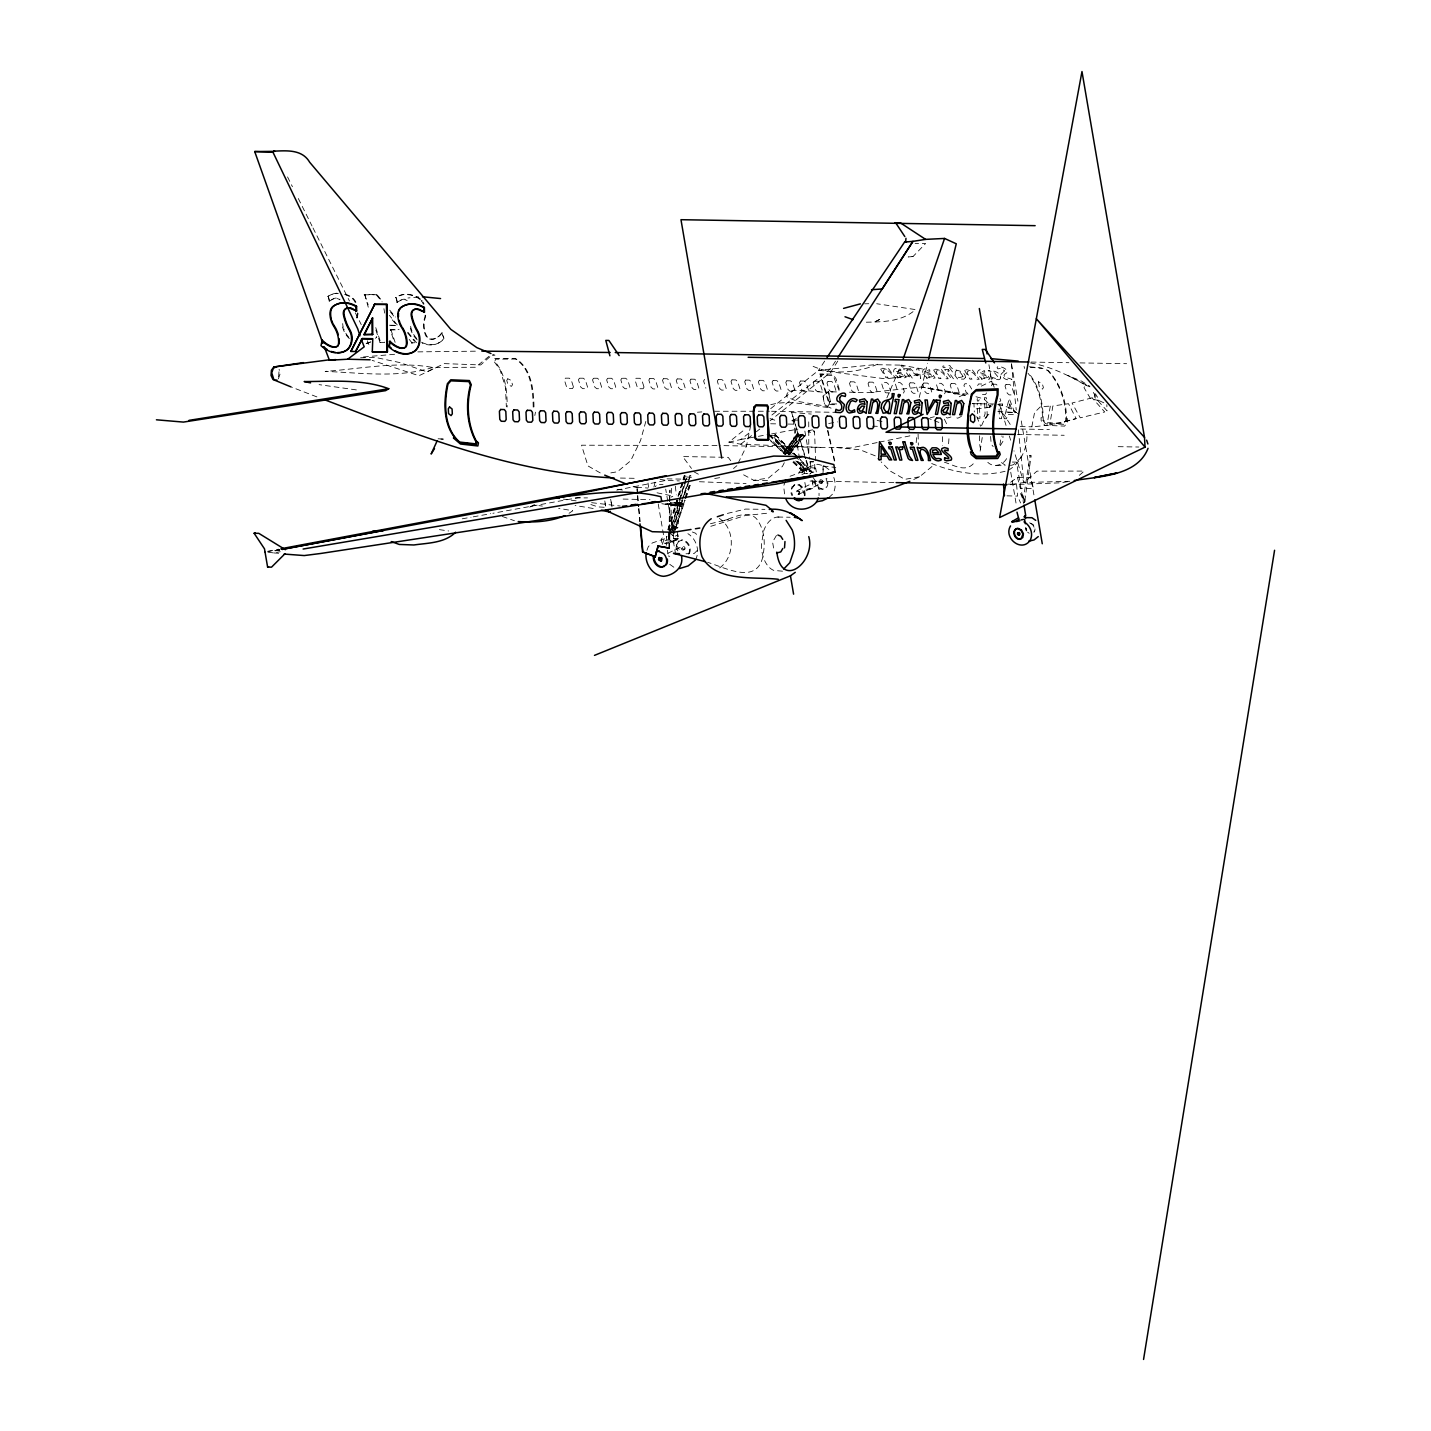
<?xml version="1.0" encoding="UTF-8"?>
<svg xmlns="http://www.w3.org/2000/svg" width="1431" height="1431" viewBox="0 0 1431 1431"><rect width="100%" height="100%" fill="white"/><g stroke="black" fill="none" stroke-linecap="round" stroke-linejoin="round"><path stroke-width="0.75" stroke-dasharray="5 3.75" d="M804.329 495.824C805.009 490.779 801.557 485.073 796.244 484.572L791.915 486.88L790.932 492.532A8.443 6.386 64.2 0 0 791.969 495.609M805.063 495.466C805.742 490.422 802.29 484.715 796.978 484.215L793.811 485.127M1023.093 500.6L1030.123 455.255L1031.125 455.881L1024.775 501.226L1023.058 500.778M668.957 548.288L669.064 539.362M669.153 530.454L669.458 503.676M669.475 501.44L669.941 490.118L669.815 501.261M669.297 548.109L669.404 539.183M669.493 530.257L669.797 503.497M671.461 488.329L671.175 497.094L672.803 496.307M808.748 421.859L808.801 454.056M948.592 443.753L949.057 437.099M982.238 437.528L979.895 452.59M990.574 436.455L991.164 443.36M979.645 435.811L979.376 439.335A26.724 16.313 -89 0 0 981.666 452.733M918.094 434.076L918.326 445.113M822.843 469.994L823.165 466.059L827.78 466.363M822.932 473.75L823.576 465.88M674.573 502.531L678.616 503.157L678.044 506.234L665.487 504.338M667.347 503.837L682.032 506.306L682.605 503.229L678.205 505.411L668.062 503.837M674.538 502.692L678.616 503.157L678.205 505.411L681.782 506.288L667.508 503.014M677.757 506.234L678.616 503.157M278.616 376.764L278.991 371.595M534.818 415.527L535.48 412.164M795.797 428.459L791.951 447.599L788.141 455.147M750.685 425.544L746.356 446.472L737.824 463.769M1095.037 393.597L1094.375 396.763L1107.057 410.84L1106.825 404.669M1031.125 455.881L1029.408 455.595M653.931 487.023L655.47 480.637M919.239 397.442L927.592 363.259M916.198 442.626L916.824 434.291M1024.542 368.447L1024.095 366.461M645.828 421.412L640.551 440.462L630.695 460.746L617.423 471.729L608.998 473.214M799.017 494.017C799.911 487.506 792.47 493.784 798.552 494.428L822.074 483.034C825.258 479.671 817.316 477.865 819.051 482.301C821.233 486.003 823.701 480.011 820.07 479.725M667.883 529.685L682.354 481.746M682.981 479.671L684.233 475.503L686.969 477.435L684.501 483.213M669.601 533.691L684.036 485.753M684.662 483.678L686.54 477.417M668.188 529.703L682.766 481.764M683.392 479.671L684.662 475.503M668.796 530.203L678.938 496.861M679.582 494.768L683.374 482.265M684.018 480.172L685.27 476.004L690.153 475.593L688.061 481.853M669.279 533.244L683.857 485.306M671.121 529.542L685.699 481.603M1024.972 501.083L1024.024 502.8M670.656 533.924L687.381 483.928M672.677 530.275L683.821 496.933M684.519 494.858L689.384 480.261M673.089 533.298L684.233 499.974M684.93 497.881L689.116 485.395M675.056 529.595L684.805 500.439M685.503 498.346L690.386 483.767M687.685 483.928L670.889 533.924L673.25 535.838L672.391 535.391M688.383 481.853L690.153 475.593M673.947 533.763L685.127 500.439M685.825 498.346L690.708 483.767M800.251 459.673L808.05 467.526L806.673 471.246L806.798 470.316L803.059 470.244L804.061 467.454L797.783 461.462M792.935 462.159L802.397 471.175L803.703 468.438L808.05 467.526M769.037 434.434L789.572 453.949L773.956 438.244L775.298 434.541L774.6 435.525L793.364 454.36M795.833 460.943L803.703 468.438L807.442 468.509L807.817 467.526L800.001 459.673M688.472 554.083C691.477 548.663 687.613 540.793 681.371 540.185M689.205 553.725C692.21 548.306 688.347 540.435 682.104 539.827L677.024 542.492L676.058 548.145A8.443 6.386 64.2 0 0 677.096 551.239M695.43 560.004C700.314 551.042 696.414 538.915 687.9 533.656M789.25 453.931L773.956 437.314L791.164 454.593M802.397 471.175L803.775 467.454L797.461 461.444M646.937 550.309L648.35 546.57L652.375 542.921L664.592 538.789M662.213 544.424L664.342 538.825L667.025 536.392M785.726 480.566L783.633 485.95L784.76 495.627M831.089 408.193L827.172 406.404L830.284 401.217L828.621 391.754C824.381 394.509 781.988 383.902 787.247 397.228L797.264 401.324L827.261 406.404L824.363 404.097L823.004 395.904L828.621 391.754M1024.936 501.369L1024.596 502.263L1024.9 499.598L1022.557 497.129L1023.451 498.721L1020.822 491.459M828.37 405.832L830.213 401.199L828.531 391.754L836.902 391.933M886.88 397.872L901.065 365.12L924.158 369.27L924.963 373.956L885.682 378.857L818.657 370.253L770.325 408.962M981.541 425.723L984.099 419.981A27.1 16.546 -89 0 1 991.504 412.611M999.911 444.862L1001.324 436.008M1030.463 362.937C1049.925 366.354 1068.277 375.011 1085.217 385.011L1084.018 387.658L1090.458 398.534L1098.293 400.519L1091.96 390.252M801.736 472.82L808.998 466.9L817.62 464.252L823.845 465.826L828.96 469.583M1008.444 470.262C1021.752 462.356 1028.317 446.15 1026.743 431.089M784.313 462.696L782.417 466.452L768.519 478.008L753.779 480.315L741.294 473.572M278.383 378.839L279.975 374.296L279.117 369.252M704.553 379.376L703.623 380.986L705.877 388.177M903.408 393.096L904.338 391.486L902.085 384.295L900.135 382.632L896.378 382.578L895.466 384.188L897.702 391.379M944.496 393.793L945.426 392.183L943.172 384.993L941.222 383.329L937.466 383.275L936.554 384.885L938.79 392.076M977.641 385.583L978.554 383.955L982.31 384.027L984.26 385.69M986.514 392.881L985.583 394.491L981.827 394.419M991.325 385.798L992.255 384.188L988.928 364.726M837.797 361.077L830.57 372.364L770.146 420.714M835.507 361.184L830.713 368.59L770.2 416.349M824.667 361.095L818.657 370.253L874.752 364.672L901.065 365.12M783.884 452.035L797.031 433.933L804.741 436.133L803.274 434.04L787.926 452.107L785.243 453.591L783.884 452.035L785.351 454.128L798.909 436.026L804.007 435.579L788.982 453.645L785.243 453.591L798.516 435.489L804.007 435.579L797.443 433.951L784.17 452.053L785.637 454.128M785.351 454.128L798.516 435.489M804.741 436.133L789.626 454.199L785.243 453.591L788.284 452.679L803.31 434.559L797.8 434.452L784.546 452.625L788.284 452.679L802.952 434.04M1000.305 445.596L1002.988 441.249L1002.952 436.008M784.17 452.053L797.8 434.452M1006.601 458.635C1002.97 465.218 993.49 468.026 987.801 462.338M697.183 550.524L694.214 553.439L686.004 553.779M1021.162 457.401L1013.542 464.681L1009.284 465.808M804.419 436.133L788.982 453.645M787.926 452.107L803.274 434.04M655.291 486.719L656.149 485.699M670.191 542.564L673.303 541.061L666.023 542.492L667.025 548.27M813.309 461.963L810.179 461.337L810.268 468.742L803.328 470.101M672.552 535.409L673.446 534.389L665.701 489.116M798.945 472.498L802.344 468.599L801.449 469.636L792.971 420.052L793.865 419.015M812.021 480.154L813.363 487.864L810.232 489.384L806.011 489.313L804.723 481.603M806.011 489.313L813.363 487.864M961.382 416.403L957.733 418.228L953.422 416.528M912.996 256.56L908.148 256.954L912.996 256.56L925.642 243.485L915.142 243.359M816.314 471.926L815.652 468.152L810.626 470.584M828.782 497.648L832.788 493.91C836.312 488.114 835.561 481.013 832.86 475.056M672.642 541.83L678.634 538.593L677.972 534.818L672.946 537.251M683.678 550.041C688.061 548.288 681.21 543.386 681.174 548.252C682.48 552.974 686.701 547.161 682.408 546.374M794.545 484.787L791.647 489.062L791.683 492.175A8.443 6.386 64.2 0 0 792.702 495.251M798.552 494.428C803.399 488.758 792.13 491.638 799.303 494.071M1079.314 475.325L1084.233 471.085L1036.956 471.139L1023.863 482.533L1009.034 484.751L1059.977 482.837L1070.638 481.263L1023.863 482.533L1013.971 450.801M733.495 468.545L736.876 465.683M913.747 479.492L919.561 476.773L932.851 465.79M820.786 447.402L740.811 444.2L728.898 442.143L744.424 429.711M740.811 444.2L754.62 433.146M756.337 431.768L759.789 429.014M728.898 442.143L740.793 439.532L751.168 431.357M824.578 394.813L823.075 395.922L824.471 404.097M1010.644 482.265L1017.405 477.328L1030.481 477.543L1033.504 488.454L1020.303 488.293L1017.405 477.328M719.632 567.892C734.979 557.214 735.498 528.54 719.328 518.433M973.259 463.805C965.084 472.57 953.457 464.95 944.442 462.213M776.461 535.409L772.579 542.009L774.064 550.756M569.037 513.318L572.74 510.742L558.645 508.309M337.036 293.158A30.731 23.254 64.2 0 0 328.218 296.306L329.148 301.279L333.477 298.775A9.391 7.119 64.2 0 1 339.451 298.864A6.618 5.008 64.2 0 1 339.97 299.151M329.148 301.279L332.851 299.133A9.391 7.119 64.2 0 1 338.861 299.168A6.618 5.008 64.2 0 1 339.863 299.795M420.338 298.972A10.965 8.3 64.2 0 0 418.746 297.827A30.731 23.254 64.2 0 0 396.029 297.451L396.977 302.424L401.288 299.92A9.391 7.119 64.2 0 1 407.263 300.009A6.618 5.008 64.2 0 1 408.282 300.653M396.977 302.424L400.662 300.277A9.391 7.119 64.2 0 1 406.672 300.313A6.618 5.008 64.2 0 1 407.173 300.599M790.073 476.255L801.61 471.997L807.835 473.572M637.224 493.677L636.974 487.041L637.564 493.498M676.183 502.174L682.372 503.211L678.205 505.411L681.943 505.465M950.953 416.958L947.537 418.049L944.442 416.886M658.242 503.962L663.769 536.285L661.265 539.165L661.82 542.438L666.864 540.006L673.303 540.274L678.634 538.593M368.268 307.218L364.726 294.518L377.051 294.732L382.685 301.583M364.118 294.804L377.051 294.732M383.919 308.685L384.689 313.103M393.31 338.986L390.252 329.774L399.106 329.631M376.21 337.072L376.8 336.786A28.03 21.197 64.2 0 1 375.512 338.324M375.852 329.989L379.984 342.42L384.742 342.188M414.99 342.707L411.269 342.939L414.382 342.993M425.186 315.142A18.192 13.773 64.2 0 1 424.506 318.451A22.753 17.208 64.2 0 0 424.864 333.423A11.573 8.747 64.2 0 0 426.223 336.464A4.722 3.56 64.2 0 0 428.853 338.789A11.967 9.069 64.2 0 0 434.362 338.879A24.953 18.889 64.2 0 0 441.66 332.904L444.021 338.217A28.03 21.197 64.2 0 1 422.234 343.136M534.21 504.857L528.486 507.755L534.228 504.982L542.403 506.091M877.561 364.225C857.509 372.776 833.021 375.369 812.719 366.157M796.334 418.567L790.592 421.34L795.028 420.911M809.892 430.82L807.907 431.786L812.575 432.77L814.543 431.822L813.863 430.588M671.765 527.216L673.751 526.25L678.401 527.198L676.004 528.433L671.765 527.216L670.799 502.71M672.874 527.806L677.346 527.789L677.543 538.521L676.344 539.111L673.518 538.539L672.874 527.806L673.804 528.433M959.217 396.798L967.249 392.917M981.308 386.12L991.343 381.254M673.518 538.539L677.543 538.521M678.938 540.757L676.774 544.692L676.809 547.787A8.443 6.386 64.2 0 0 677.829 550.881M667.83 553.296L682.587 546.141L682.14 548.592L684.412 549.683M796.727 490.869L820.249 479.492L819.784 481.943L822.074 483.034M990.538 405.188L989.268 406.261L989.948 407.334L990.538 405.188L983.812 398.855L975.334 396.566M801.95 474.537L804.544 473.339L810.983 473.607L809.57 474.037M805.349 458.582L791.558 412.2L805.76 458.403M805.993 460.675L809.231 471.175L813.38 472.337M677.274 539.845L666.148 543.726L661.82 542.438M710.813 526.304L745.032 515.607L770.146 512.888M1005.099 471.282C981.022 477.256 954.405 472.677 931.563 463.483M673.59 541.043L666.023 542.492M1064.986 421.555L1076.148 418.585L1068.51 403.703L1052.84 405.975L1049.764 425.061L1076.148 418.639M770.754 404.705C790.628 399.285 811.216 406.118 831.196 407.799M727.359 513.425L745.551 509.078L764.923 509.347M930.365 417.727L934.3 416.761M710.438 523.746L728.146 519.381L724.336 520.383C735.212 516.913 751.4 508.22 758.824 522.154C763.904 530.74 765.048 541.061 763.725 550.828C760.451 586.281 728.844 569.162 707.612 562.276M999.679 401.664L1000.806 400.68L1000.019 398.569M877.149 442.573L850.962 447.921L719.203 445.56M879.332 442.125L909.866 435.883L908.9 430.248M580.217 497.273L492.908 513.282M616.707 490.1L666.077 480.387L679.403 480.923M267.883 551.239L278.777 549.164M279.921 549.808L267.83 551.543M279.814 549.844L273.339 551.042L279.367 550.38M740.793 439.532L756.176 436.723M758.376 436.33L769.377 434.326M771.577 433.933L797.943 429.121M828.71 423.504L837.511 421.895M267.937 552.187L273.661 552.921L280.243 551.722M462.249 518.809L471.014 517.235M473.196 516.841L490.708 513.675M919.561 476.773L904.839 479.349L890.082 470.96L881.156 461.891M714.713 478.491L721.152 477.435M1012.325 462.052L1016.493 462.124L1023.541 503.39M418.711 296.95L407.96 298.006M989.948 407.334L974.064 409.105M394.616 354.28L362.15 357.07M798.534 420.142L792.971 420.052M659.423 484.715L663.054 484.34M697.434 412.235L701.834 411.913M714.534 411.269L769.359 411.234M417.852 351.883L477.417 351.15M360.612 357.732L375.101 357.374L399.947 362.598L426.867 371.81L444.415 363.617L480.691 364.941L492.747 354.298L494.983 355.174L489.652 355.8L475.45 367.248L436.491 367.445L418.925 375.727L372.167 360.362M575.244 497.988L587.497 497.881M864.592 303.801L868.778 303.73M813.72 461.676L811.109 461.963M673.125 528.164L678.401 527.198L677.257 498.292M812.719 429.837L808.479 430.624L812.236 431.375M753.779 480.315L768.894 480.494M972.132 403.667L993.669 403.971M389.429 325.213L397.621 325.356L389.411 315.357M390.878 325.535L397.031 325.642L390.18 317.306M390.252 329.774L398.516 329.917M379.984 342.42L384.152 342.492M1031.143 362.061L1068.885 362.705M1079.994 362.902L1126.626 363.689M992.255 384.188L996.012 384.259L997.962 385.923M889.706 392.863L885.95 392.81L884 391.146L881.764 383.955L882.694 382.345L886.451 382.399L888.401 384.063L890.637 391.253M972.508 403.524L973.939 403.56L974.314 411.949M836.688 403.936L830.391 403.846L829.265 402.451L820.571 374.475L833.253 375.709L839.067 390.484M834.541 404.705L830.177 404.633L828.656 402.755L819.891 373.885L831.25 374.063L833.701 375.477L835.972 378.625L839.675 390.484M997.836 411.538L1016.368 412.522L1013.631 410.822L1017.781 413.559M1013.363 414.65L1007.424 414.561L1006.512 418.764L1004.097 418.728L1009.177 398.48L1015.688 414.865M771.577 411.269L836.223 412.325M770.647 423.773L777.14 423.88M787.98 424.059L796.656 424.202M1020.679 429.032L1049.388 429.515M1017.405 434.487L1064.181 435.274M770.933 435.453L774.6 435.525M1118.201 446.669L1138.843 447.027M438.101 438.78L445.077 439.174L440.927 439.102M716.985 445.524L581.541 445.202L587.944 465.916L602.701 474.305M996.065 465.576L1004.884 465.737M686.397 476.952L692.801 477.525L690.493 475.593M1007.835 484.143L1016.547 484.286L1017.602 496.092L1004.455 495.788M620.428 478.061L636.956 478.348M667.043 478.866L687.488 479.206M777.82 517.038L790.198 517.253M782.524 571.184L773.831 570.432A27.404 16.743 -89 0 1 763.671 558.269A26.724 16.313 -89 0 1 761.381 544.889L763.546 531.259A27.1 16.546 -89 0 1 782.113 517.772M810.107 481.049L894.071 482.587M849.442 392.201L867.884 392.666L921.582 386.978L965.335 395.332L922.619 387.229L966.855 394.276M1020.16 426.563L1032.091 426.814M623.129 499.061L649.978 499.705M1042.394 417.763L1041.035 417.727L1041.178 420.678L1044.88 425.311L1064.61 426.116L1067.759 421.716L1067.615 418.764L1066.31 418.693M872.373 426.188L878.759 426.349M866.31 322.19C883.034 321.939 902.442 321.564 915.5 309.597L876.702 303.73M699.401 481.728L746.052 483.589M604.186 507.272L597.997 506.914L589.822 504.177M273.661 552.921L279.313 553.332M811.127 467.722L815.652 468.152M791.146 412.378L811.341 414.06M636.634 487.22L647.957 488.06M1029.408 366.783L1041.249 367.928L1048.315 370.575C1060.836 384.098 1067.061 402.576 1066.417 420.929L1064.002 424.309L1045.363 423.54L1042.501 419.981C1042.501 403.524 1038.799 386.137 1028.048 373.312M1030.356 367.266L1041.929 368.393M836.527 447.509L860.138 449.799L875.217 455.845L879.671 460.371M823.165 466.059L835.793 467.49M576.156 500.85L563.367 499.115M591.593 502.675L620.249 506.055M676.13 502.442L682.372 503.211M593.185 508.488L575.101 505.483M617.566 489.348L623.916 490.189M439.406 529.631L448.636 530.973M356.373 389.912L319.077 384.635M674.251 502.514L678.33 503.157M661.82 503.712L678.044 506.234M670.37 502.675L682.247 504.034L673.983 502.603M692.371 532.01L695.699 533.28L698.185 537.215M997.675 404.311L1008.05 407.191L1016.135 412.45M676.452 502.174L682.605 503.229M665.612 503.497L682.032 506.306M660.12 479.367L666.077 480.387M657.026 492.801L671.586 495.788M668.331 555.979L669.78 556.319M1029.587 522.816L1032.985 524.426A5.617 4.257 64.2 0 1 1034.273 531.974M822.503 489.277L817.459 486.862L814.525 481.156M877.131 420.374L885.521 422.503M633.092 486.612L638.959 488.293M770.057 418.585L776.192 420.642M502.299 516.466L514.445 520.741M809.231 471.175L812.969 472.516M316.895 396.906L290.708 386.781M1085.217 385.011L1089.903 386.835L1067.902 375.512L1081.693 381.183L1089.85 386.263M926.572 417.637L932.314 419.855M934.21 420.607L939.952 422.825M673.84 567.213L668.205 563.242M1103.82 402.809L1099.706 400.877L1095.591 394.08M991.701 406.082L989.322 406.315L988.338 403.775L992.738 405.062M1046.973 370.146L1047.617 370.468C1060.049 383.919 1066.256 402.29 1065.719 420.499L1063.68 423.361L1045.596 422.628L1043.199 419.623C1043.217 403.077 1039.282 385.69 1028.406 372.883M1020.589 502.961L1019.176 499.723M693.981 471.836L701.118 475.7M803.703 468.438L806.798 470.316L797.425 460.889M1001.45 462.571L1005.188 465.129M813.148 430.856L814.543 431.822L815.688 460.71M670.173 540.167L675.343 543.905L679.242 549.397M1030.875 523.478L1032.484 524.658A5.617 4.257 64.2 0 1 1033.79 532.225M1027.565 532.117L1029.175 533.298M968.125 394.187L966.175 392.523L963.939 385.35L964.87 383.723L968.626 383.794L971.685 389.053M769.467 434.434L789.912 453.949M769.109 435.418L789.554 454.933M773.169 441.732L785.762 453.734M793.615 461.247L803.059 470.244M768.125 438.136L785.422 454.647M793.275 462.159L802.719 471.157M770.844 441.142L785.047 454.647M774.976 434.523L798.426 458.099M794.938 455.934L807.442 468.509M797.085 461.802L806.458 471.21M775.298 434.541L798.695 458.099M797.317 461.802L806.673 471.246M992.059 445.22L993.203 446.597M389.733 310.151L395.385 317.02M408.085 332.439L416.546 342.724M376.442 295.019L382.095 301.869M390.556 312.155L394.777 317.306M407.477 332.725L414.525 341.311M409.194 339.397L411.86 342.653M730.74 460.728L728.236 457.348L682.694 456.578L691.477 468.438M804.812 495.269L799.679 484.662M812.951 477.328L816.851 482.802L818.997 489.241L819.051 495.645M797.031 433.933L798.48 436.026M788.159 452.124L789.626 454.199M1022.432 498.095L1019.641 491.352M287.542 176.925L292.425 186.728M298.31 198.515L305.161 212.253M306.145 214.203L312.012 225.991M313.013 227.958L349.45 300.975M355.353 312.817L361.256 324.64M1010.214 424.399L1004.097 414.793A27.1 16.546 -89 0 0 1000.072 412.253M976.783 416.618L980.646 426.259M944.388 419.211L946.893 424.417M441.66 332.904L444.021 338.217M367.391 340.793L368.858 344.495M1026.099 528.075L1026.796 530.114M1025.616 528.307L1026.295 530.346M813.792 481.514L816.725 487.22L819.14 488.991L824.238 489.062L826.796 487.023A8.425 6.368 64.2 0 0 826.707 478.294M390.842 329.488L395.135 342.367M364.726 294.518L368.178 304.857M375.763 327.627L380.592 342.116M396.029 297.451L397.568 302.138M328.218 296.306L329.756 300.993M990.216 374.636L994.169 387.336M999.446 404.257L1006.047 425.418M1009.356 435.99L1010.662 440.211M806.404 460.496L809.624 470.996M827.941 430.463L834.738 460.818M827.529 430.642L834.345 460.997M673.303 541.061L675.682 554.53M1011.538 363.921L1017.906 401.199M1021.269 420.947L1034.398 497.702M1010.751 472.23L1016.314 504.803M804.866 431.089L809.642 459.101M803.989 470.066L804.544 473.339M666.309 536.732L666.864 540.006M667.347 550.202L668.009 554.047M1025.687 527.431L1026.277 530.973M605.617 505.894L604.669 500.188L605.492 505.912M648.046 483.034L648.547 487.309M675.343 486.146L676.326 494.876M1011.377 363.921L1016.243 410.053M1018.317 429.819L1023.863 482.533M637.761 495.663L638.745 506.431M638.942 508.595L640.122 521.528M637.421 495.841L638.405 506.628M638.602 508.774L639.8 521.707M810.179 461.337L810.805 472.069L814.847 472.051L814.686 463.465M533.978 406.887C533.745 389.804 531.438 367.839 515.267 358.358L494.804 358.483L493.838 361.167L499.991 369.645L505.465 387.139L506.359 406.869M533.208 407.173C532.94 390.359 531.008 368.858 515.464 359.056L495.609 359.181L494.804 361.453C505.59 373.831 507.236 391.182 507.164 406.994M942.349 436.723L942.689 445.506M417.19 339.827A18.263 13.827 64.2 0 1 410.5 328.754A13.434 10.16 64.2 0 1 409.964 325.624M421.519 342.206A18.263 13.827 64.2 0 0 422.825 342.85A28.03 21.197 64.2 0 0 444.612 337.931M416.654 338.414A18.263 13.827 64.2 0 1 411.108 328.468A13.434 10.16 64.2 0 1 410.554 325.32M442.268 332.618A24.953 18.889 64.2 0 1 434.97 338.592A11.967 9.069 64.2 0 1 429.461 338.485A4.722 3.56 64.2 0 1 426.814 336.178A11.573 8.747 64.2 0 1 425.454 333.137A22.753 17.208 64.2 0 1 425.096 318.165A18.192 13.773 64.2 0 0 425.794 314.856M356.963 318.147A22.753 17.208 64.2 0 1 357.285 317.02A18.192 13.773 64.2 0 0 358.072 312.53M355.89 302.209A10.965 8.3 64.2 0 0 350.917 296.682A30.731 23.254 64.2 0 0 344.978 294.053M357.464 312.817A18.192 13.773 64.2 0 1 356.695 317.306A22.753 17.208 64.2 0 0 356.373 318.433M355.282 302.496A10.965 8.3 64.2 0 0 350.327 296.986A30.731 23.254 64.2 0 0 344.388 294.339M370.844 341.812A28.03 21.197 64.2 0 1 365.245 343.44M348.842 337.269A18.263 13.827 64.2 0 1 343.78 328.897M343.279 327.323A13.434 10.16 64.2 0 1 342.707 323.567M349.379 338.682A18.263 13.827 64.2 0 1 342.689 327.61A13.434 10.16 64.2 0 1 342.116 323.853M370.235 342.098A28.03 21.197 64.2 0 1 366.586 343.404M327.627 296.593A30.731 23.254 64.2 0 1 338.396 293.391M420.231 299.723A10.965 8.3 64.2 0 0 418.138 298.131A30.731 23.254 64.2 0 0 395.439 297.737M421.179 300.707A10.965 8.3 64.2 0 1 422.02 301.816M422.413 302.406A10.965 8.3 64.2 0 1 423.397 304.284M421.769 300.421A10.965 8.3 64.2 0 1 422.217 300.957M423.021 302.12A10.965 8.3 64.2 0 1 424.005 303.998M825.973 478.652A8.425 6.368 64.2 0 1 826.063 487.363M987.193 414.292L987.032 416.224A3.452 2.719 81.4 0 1 985.798 418.067L983.383 418.657L985.1 413.827L984.367 397.729L986.442 397.764L987.193 414.292M897.344 376.657L897.72 378.106L899.598 376.89L903.05 378.124L906.109 377.444L903.426 373.545L895.806 371.166L897.237 369.914L900.832 370.808L900.707 369.413C893.695 365.549 890.708 371.988 897.344 376.657M926.358 377.14L926.733 378.589L928.612 377.39L932.082 378.607L935.123 377.945L932.44 374.046L924.82 371.649L926.268 370.396L929.864 371.291L929.721 369.914C922.709 366.05 919.739 372.489 926.358 377.14M981.272 378.07L981.648 379.519L983.526 378.303L986.996 379.537L990.037 378.875L987.354 374.958L979.734 372.579L981.183 371.327L984.778 372.221L984.635 370.844C977.623 366.98 974.636 373.419 981.272 378.07M880.691 369.091L886.004 377.73L888.061 377.766C875.718 366.121 890.941 368.143 893.177 377.856L895.251 377.891L888.436 368.465L887.023 368.429L887.238 369.645L882.891 368.196L880.691 369.091M933.638 369.985L938.933 378.625L941.008 378.66C928.665 367.016 943.87 369.037 946.124 378.75L948.181 378.786L941.365 369.359L939.952 369.323L940.185 370.54L935.82 369.091L933.638 369.985M964.619 370.504L969.932 379.143L972.007 379.179C959.646 367.534 974.869 369.556 977.105 379.269L979.18 379.304L972.365 369.878L970.951 369.842L971.166 371.058L966.819 369.609L964.619 370.504M979.251 399.696C976.675 404.937 976.318 394.384 979.251 399.696M904.016 366.604C900.815 368.822 900.761 362.454 904.016 366.604M945.229 367.302C942.027 369.52 941.974 363.152 945.229 367.302M965.585 377.319L963.832 379.143L957.518 378.929L947.912 365.638L949.969 365.674C952.402 372.239 964.083 368.232 965.585 377.319M903.945 376.085L900.832 376.55L897.237 373.348L901.512 373.885L903.945 376.085M932.958 376.586L929.846 377.051L926.251 373.831L930.526 374.385L932.958 376.586M963.063 376.496C951.293 381.952 953.994 360.845 963.063 376.496M987.873 377.498L984.761 377.981L981.165 374.761L985.44 375.316L987.873 377.498M1050.318 406.118L1046.902 425.347L1031.787 426.939L1034.577 412.504L1040.516 406.654L1050.318 406.118M1009.821 403.757L1007.961 412.557L1012.701 412.629L1009.821 403.757M1004.455 370.933L1001.02 374.278L1004.168 378.428A6.046 3.023 27.4 0 0 1007.424 379.752C1021.859 379.662 996.119 378.142 1006.726 372.901L1007.048 372.132C1007.692 367.123 993.758 364.458 997.872 368.858L1001.414 368.322L1004.455 370.933M1000.519 377.873L1000.358 378.553A6.475 3.238 27.4 0 1 998.427 379.734L992.577 378.839L992.381 377.444L995.082 378.303A5.635 2.826 27.4 0 0 997.264 378.178A4.043 2.021 27.4 0 0 998.105 377.069L994.312 372.4A4.025 2.021 27.4 0 0 991.79 371.488C979.752 370.182 1001.503 368.733 1000.519 377.873M1038.369 381.773L1039.425 387.372L1042.519 389.107L1043.414 387.515L1042.215 383.669L1038.369 381.773M644.022 387.139L643.109 388.749L639.246 388.731L637.242 387.086L635.006 379.913L635.972 378.267L639.836 378.285L641.786 379.948L644.022 387.139M649.781 378.446L648.851 380.074L651.087 387.246L653.037 388.91L656.793 388.982L657.723 387.372L655.487 380.181L653.538 378.517L649.781 378.446M663.465 378.678L662.535 380.288L664.789 387.479L666.739 389.143L670.495 389.214L671.425 387.604L669.171 380.413L667.222 378.75L663.465 378.678M677.167 378.911L676.237 380.521L678.491 387.712L680.423 389.375L684.197 389.447L685.109 387.837L682.873 380.646L680.923 378.982L677.167 378.911M690.869 379.143L689.939 380.753L692.175 387.944L694.124 389.608L697.881 389.679L698.811 388.051L696.557 380.879L694.625 379.215L690.869 379.143M718.255 379.609L717.325 381.218L719.578 388.409L721.51 390.073L725.284 390.126L726.197 388.517L723.961 381.326L722.011 379.68L718.255 379.609M731.939 379.841L731.026 381.451L733.262 388.642L735.212 390.305L738.968 390.359L739.899 388.749L737.645 381.558L735.713 379.913L731.939 379.841M745.64 380.074L744.71 381.683L746.964 388.874L748.914 390.538L752.67 390.591L753.6 388.982L751.347 381.791L749.397 380.127L745.64 380.074M759.342 380.306L758.412 381.916L760.666 389.107L762.598 390.77L766.372 390.824L767.284 389.214L765.048 382.023L763.099 380.36L759.342 380.306M773.026 380.539L772.114 382.149L774.35 389.339L776.3 391.003L780.056 391.057L780.986 389.447L778.732 382.256L776.8 380.592L773.026 380.539M786.728 380.771L785.798 382.381L788.052 389.572L790.001 391.235L793.758 391.289L794.688 389.679L792.434 382.488L790.484 380.825L786.728 380.771M800.448 380.986L799.518 382.596L801.771 389.787L803.721 391.45L807.478 391.504L808.408 389.894L806.172 382.703L804.222 381.04L800.448 380.986M814.167 381.201L813.237 382.81L815.491 390.001L817.441 391.665L821.215 391.718L822.145 390.108L819.891 382.918L817.942 381.254L814.167 381.201M827.905 381.415L826.975 383.043L829.211 390.216L831.161 391.879L834.935 391.951L835.865 390.323L833.611 383.15L831.661 381.487L827.905 381.415M850.443 381.791L849.513 383.419L851.749 390.591L853.699 392.255L857.455 392.327L858.385 390.717L856.149 383.526L854.2 381.862L850.443 381.791M868.993 382.113L868.062 383.723L870.316 390.913L872.266 392.577L876.022 392.631L876.953 391.021L874.699 383.83L872.749 382.166L868.993 382.113M910.08 382.81L909.15 384.42L911.404 391.611L913.354 393.275L917.11 393.328L918.04 391.718L915.786 384.528L913.837 382.864L910.08 382.81M923.782 383.043L922.852 384.653L925.088 391.844L927.038 393.507L930.794 393.561L931.724 391.951L929.488 384.76L927.538 383.097L923.782 383.043M951.168 383.508L950.238 385.118L952.491 392.309L954.441 393.954L958.198 394.026L959.128 392.416L956.874 385.225L954.924 383.562L951.168 383.508M1005.957 384.42L1005.027 386.03L1007.263 393.221L1009.213 394.884L1012.969 394.956L1013.899 393.346L1011.663 386.155L1009.714 384.492L1005.957 384.42M573.437 386.996L572.472 388.624L568.608 388.624L566.587 386.996L564.333 379.805L565.352 378.16L569.216 378.16L571.202 379.805L573.437 386.996M579.43 378.195L578.464 379.823L580.718 387.014L582.703 388.66L586.567 388.677L587.533 387.032L585.297 379.841L583.293 378.213L579.43 378.195M593.525 378.231L592.559 379.877L594.795 387.068L596.781 388.713L600.644 388.713L601.61 387.086L599.374 379.895L597.389 378.249L593.525 378.231M607.638 378.267L606.655 379.913L608.89 387.103L610.894 388.731L614.775 388.731L615.759 387.103L613.523 379.913L611.52 378.267L607.638 378.267M621.805 378.267L620.821 379.913L623.057 387.103L625.061 388.731L628.96 388.731L629.926 387.103L627.69 379.913L625.687 378.267L621.805 378.267M507.772 378.786L506.735 380.467L508.077 384.76L511.457 386.352L512.513 384.689L511.153 380.378L507.772 378.786M432.681 367.463C398.605 378.356 360.505 372.758 325.177 371.398C360.648 368.858 397.442 360.988 432.681 367.463M879.421 319.56L873.697 322.458L879.421 319.56M1092.103 397.854L1072.052 403.005L1080.244 417.816L1104.732 411.967L1092.103 397.854M907.129 368.769L903.444 368.715L910.259 378.142L912.334 378.178L906.538 370.146L908.13 370.182L907.129 368.769M910.277 368.804L908.113 368.769L920.741 378.5L918.774 368.948L916.502 368.912L918.201 375.459L910.277 368.804M948.342 369.466L944.657 369.413L951.472 378.839L953.547 378.875L947.751 370.844L949.361 370.879L948.342 369.466M980.897 403.667L977.212 403.614L977.892 418.281L979.967 418.317L979.394 405.832L980.986 405.867L980.897 403.667M1002.523 404.043L998.838 403.971L999.518 418.657L1001.593 418.693L1001.02 406.207L1002.612 406.225L1002.523 404.043M611.985 506.932L610.554 498.775L612.092 506.932"/><path stroke-width="1.5" d="M646.096 552.67C644.63 563.313 652.214 575.459 663.483 576.317C673.679 575.441 684.054 567.195 681.46 555.89M653.377 556.158C652.697 561.131 656.114 566.765 661.337 567.302L665.63 565.048A8.425 6.368 64.2 0 0 663.698 553.708L658.6 551.293M654.11 555.8C653.448 560.773 656.847 566.408 662.07 566.944L664.539 566.39M669.064 539.362L669.136 532.672M669.404 539.183L669.475 532.493M331.348 319.185A18.192 13.773 64.2 0 1 330.704 311.922A10.965 8.3 64.2 0 1 333.888 305.912A30.731 23.254 64.2 0 1 356.587 306.288L356.659 310.956L351.543 308.881A9.391 7.119 64.2 0 0 345.569 308.774A6.618 5.008 64.2 0 0 343.44 314.695A37.564 28.423 64.2 0 0 349.182 329.899A13.434 10.16 64.2 0 1 351.471 337.269A18.263 13.827 64.2 0 1 344.603 351.346A28.03 21.197 64.2 0 1 320.991 345.64L322.154 340.095A24.953 18.889 64.2 0 0 331.545 346.356A11.967 9.069 64.2 0 0 337.054 346.445A4.722 3.56 64.2 0 0 338.36 345.408M321.778 343.601L322.154 340.095M400.143 308.577A10.965 8.3 64.2 0 1 401.7 307.057A30.731 23.254 64.2 0 1 424.399 307.432L424.47 312.101L419.355 310.026A9.391 7.119 64.2 0 0 413.38 309.919A6.618 5.008 64.2 0 0 411.269 315.857A37.564 28.423 64.2 0 0 416.993 331.044A13.434 10.16 64.2 0 1 419.283 338.414A18.263 13.827 64.2 0 1 412.414 352.491A28.03 21.197 64.2 0 1 388.821 346.785L389.965 341.24A24.953 18.889 64.2 0 0 399.356 347.5A11.967 9.069 64.2 0 0 404.866 347.59A4.722 3.56 64.2 0 0 406.708 345.354A11.573 8.747 64.2 0 0 407.048 342.331A22.753 17.208 64.2 0 0 406.1 335.874M391.235 348.091A28.03 21.197 64.2 0 1 389.411 346.499L389.965 341.24M1023.773 519.381L1021.036 519.918M1143.548 1359.45L1274.574 550.273M1148.038 448.332C1137.287 476.183 1099.348 476.362 1074.216 480.53M1012.468 521.385C1009.731 522.78 1015.616 522.583 1019.373 519.024M928.647 358.984L956.266 243.789L944.567 238.44L925.607 239.371L900.242 222.735L894.661 223.111M639.997 523.871L642.555 551.883L655.165 556.856L657.956 546.07L669.297 548.109L657.956 546.07M655.165 556.856L658.296 545.873M661.355 560.666L660.907 557.983L659.083 557.518M903.247 358.787L944.567 238.44M659.369 557.589L659.136 558.913M1018.049 532.833L1018.049 534.192M818.228 497.988L816.797 501.655C808.783 512.119 791.254 512.065 785.834 498.847M1010.536 525.91C1003.238 537.68 1021.197 552.706 1029.98 540.596C1033.79 534.103 1030.374 525.32 1024.024 521.868M782.811 548.467L780.771 551.919L776.568 553.01M437.242 440.676L431.125 454.021L434.505 448.601M784.51 547.876L784.975 541.544M350.881 351.436L374.761 304.195L387.068 304.392L387.443 351.74L372.293 351.793L372.793 338.7L362.454 338.521L355.568 351.507L350.881 351.436L374.761 304.195M363.957 334.586L372.632 318.004L372.758 334.443L363.957 334.586L372.758 334.443M362.454 338.521L355.568 351.507M364.547 334.299L372.632 318.004M695.43 560.004L688.15 565.925L679.475 568.572M837.976 357.374L912.942 241.356L925.607 239.371M827.064 357.428L904.982 241.481M322.834 343.207L254.7 151.543L272.999 152.276L273.84 151.167C286.611 150.666 302.084 149.128 309.686 162.258L450.837 329.38L476.899 347.661L490.958 353.511M284.966 553.761L271.532 567.159L267.615 567.087L265.075 552.277M1038.28 536.589L1034.058 539.934L1028.674 541.204M660.907 561.077C665.755 553.904 653.019 560.558 661.641 560.719M803.346 498.471L798.999 500.725A8.443 6.386 64.2 0 1 793.883 498.274M1021.036 538.986L1022.932 534.049L1020.983 530.221L1017.548 528.594A5.635 4.257 64.2 0 0 1014.007 531.795M303.444 362.598L273.876 366.998L271.407 370.253L271.031 375.441L272.981 379.501L290.708 386.781M455.684 532.225C444.683 543.118 428.155 542.939 413.845 544.978L399.267 544.442L391.218 541.562M906.538 241.678L905.626 242.25L905.966 238.261M324.318 346.964L329.452 360.236L347.715 359.217L364.207 346.821L361.274 339.362M711.243 518.755C699.133 526.733 697.899 543.995 701.977 556.731C715.464 582.524 754.459 576.46 778.267 579.269M783.705 569.037L789.805 562.705L793.99 550.345A26.724 16.313 -89 0 0 792.237 529.953L786.102 520.347M594.473 655.38L790.449 575.817L795.26 572.328M310.563 382.882L304.177 381.558C332.189 381.522 362.115 378.768 388.767 388.731L385.601 390.645L183.418 422.091L156.426 419.802M1012.093 521.474L1018.657 517.7M642.555 551.883L655.487 556.677M828.782 497.648L822.449 500.725L816.493 501.762M321.546 340.381A24.953 18.889 64.2 0 0 330.937 346.642A11.967 9.069 64.2 0 0 336.446 346.731A4.722 3.56 64.2 0 0 338.306 344.495A11.573 8.747 64.2 0 0 338.628 341.472A22.753 17.208 64.2 0 0 333.852 326.429A18.192 13.773 64.2 0 1 330.114 312.226A10.965 8.3 64.2 0 1 333.28 306.198A30.731 23.254 64.2 0 1 355.997 306.574L356.587 306.288M374.153 304.481L387.068 304.392M389.357 341.526A24.953 18.889 64.2 0 0 398.748 347.787A11.967 9.069 64.2 0 0 404.257 347.876A4.722 3.56 64.2 0 0 406.118 345.64A11.573 8.747 64.2 0 0 406.44 342.617A22.753 17.208 64.2 0 0 401.664 327.574A18.192 13.773 64.2 0 1 397.925 313.371A10.965 8.3 64.2 0 1 401.091 307.343A30.731 23.254 64.2 0 1 423.809 307.719L424.399 307.432M372.293 351.793L387.443 351.74M265.021 551.937L264.502 548.86L254.128 533.262L255.058 532.797M267.615 567.087L268.545 566.64M601.217 510.241L609.248 511.976L606.261 509.704L609.141 511.976L610.447 511.386M923.084 414.31L886.004 432.269L1015.187 434.452M771.542 511.225L773.169 511.904M1145.033 447.134L999.625 517.539L1081.979 71.55L1144.514 437.403L1145.033 447.134L1036.33 318.755L1144.514 437.403M909.866 481.299L898.453 485.717C842.913 505.644 783.866 496.378 726.34 496.951M1023.952 516.841L1025.705 515.643L1023.988 505.161M564.851 515.643C550.273 521.796 533.888 522.637 518.219 521.564M717.289 516.752L723.335 514.749M843.575 308.381L860.407 303.873M1017.87 532.797C1021.215 531.169 1019.766 537.394 1017.566 534.425C1016.869 530.06 1021.627 535.784 1018.353 534.622M656.185 551.847L659.333 550.935M802.236 499.813L799.75 500.367A8.443 6.386 64.2 0 1 794.616 497.916M1024.685 517.593L1031.948 517.718L1035.722 520.365M1016.404 521.6L1019.856 520.812M710.331 493.623L776.228 484.107L835.132 472.069L833.844 464.556L802.397 456.561L773.76 456.078L280.959 548.753M802.397 456.561L637.832 492.568L303.104 549.039M666.059 475.718L567.499 496.056L282.122 549.397M285.377 549.701L258.778 533.334L254.128 533.262M281.961 549.432L383.293 530.525L372.597 531.295M710.152 492.192L714.534 491.477M718.917 490.779L723.317 490.064M727.699 489.366L732.082 488.651M736.464 487.953L740.847 487.238M745.229 486.54L749.629 485.825M754.012 485.127L758.394 484.411M762.777 483.714L767.159 482.998M771.542 482.301L835.132 472.069L661.73 501.405L320.848 553.457L304.231 555.568L284.179 554.065M691.012 529.452L673.429 532.278L652.214 531.706L609.141 511.976M695.412 528.755L699.813 528.057M274.537 380.288L276.934 380.056M189.017 420.356L388.767 388.731M631.232 505.036L635.632 504.41M651.016 502.192L655.398 501.548M273.876 366.998L329.094 359.843M276.326 366.819L273.321 368.268L271.729 372.829L273.822 379.519M622.449 506.306L626.814 505.769M631.178 505.215L637.725 504.41M642.09 503.855L661.73 501.405L660.925 496.736C626.241 488.06 590.341 493.606 555.425 497.702L559.396 498.399M329.452 360.236L335.641 359.575M701.047 493.767L705.054 493.355L766.032 505.322L772.955 510.992M905.59 242.018L912.942 241.356L882.212 288.955L871.533 289.724M422.449 296.754L440.569 298.56M254.7 151.543L274.895 151.346L273.84 151.167M997.926 451.802L999.393 451.785L1000.215 454.414L997.747 458.492L982.614 458.653L976.121 458.6L971.255 454.521L970.451 451.892L971.864 451.91M481.836 351.132L610.178 352.491M769.234 509.418C781.469 507.987 792.774 513.246 802.165 520.616L790.073 512.745L798.426 518.058L794.312 517.324M1035.15 225.669L680.977 219.694L721.743 458.099M361.864 338.807L372.185 338.986M984.17 358.519L615.223 352.545M990.824 358.626L1018.192 361.095M748.145 357.285L1028.925 362.025M896.987 426.939L1016.26 428.96M679.528 553.672L673.464 553.35L705.465 561.721M896.128 482.623L1006.941 484.698M347.715 359.217L370.11 359.789M614.096 477.954C513.139 473.411 418.335 435.328 324.944 399.875M475.611 440.462L478.455 442.805L477.865 445.971L460.478 444.021L453.412 437.993L454.575 438.136M777.892 535.033L780.7 536.142L782.739 539.38M661.033 560.845L659.816 560.272M845.005 316.77L853.073 319.632M604.723 475.146L627.082 484.376M354.029 309.561L352.133 308.595A9.391 7.119 64.2 0 0 351.632 308.363M354.405 309.758L356.659 310.956M424.47 312.101L419.963 309.74A9.391 7.119 64.2 0 0 413.988 309.633A6.618 5.008 64.2 0 0 411.86 315.553A37.564 28.423 64.2 0 0 417.602 330.758A13.434 10.16 64.2 0 1 419.873 338.127A18.263 13.827 64.2 0 1 413.022 352.187A28.03 21.197 64.2 0 1 395.117 350.738M994.491 362.902L985.333 349.468L982.256 349.414L985.762 362.937M619.176 355.586L608.89 340.453L605.796 340.399L609.91 355.8M895.591 222.664L904.803 236.526M272.999 152.276L357.732 328.808L359.986 335.766M1146.642 440.158L1147.895 443.986M1017.012 512.137L1018.282 517.092M776.818 552.098C781.487 590.413 815.956 561.22 808.765 536.625M1034.774 499.902L1042.269 543.762M1025.097 515.715L1025.58 518.541M1024.596 519.578L1025.329 523.8M979.323 308.506L987.086 353.922M790.449 575.817L793.597 594.169M640.533 525.839L642.895 551.704M1003.471 484.072L1004.455 495.788M423.809 307.719L423.862 312.387M355.997 306.574L356.051 311.243M1013.989 531.831L1014.007 533.906A5.635 4.257 64.2 0 0 1019.373 539.362L1022.771 537.609L1023.433 533.817L1021.466 529.989L1018.031 528.361A5.635 4.257 64.2 0 0 1014.49 531.563L1014.49 533.656A5.635 4.257 64.2 0 0 1019.874 539.129M386.477 304.696L386.835 352.044M372.024 318.29L372.149 334.729M337.555 352.598A28.03 21.197 64.2 0 0 345.193 351.042A18.263 13.827 64.2 0 0 352.062 336.983A13.434 10.16 64.2 0 0 349.772 329.613A37.564 28.423 64.2 0 1 344.03 314.409A6.618 5.008 64.2 0 1 346.159 308.488A9.391 7.119 64.2 0 1 351.096 308.166M335.516 352.437A28.03 21.197 64.2 0 1 331.384 351.436M327.305 349.593A28.03 21.197 64.2 0 1 323.424 346.946M402.272 327.288A22.753 17.208 64.2 0 1 405.724 334.586M398.873 311.207A10.965 8.3 64.2 0 1 399.821 309.06M401.592 326.196A18.192 13.773 64.2 0 1 400.43 323.925M399.947 322.744A18.192 13.773 64.2 0 1 399.16 320.329M398.516 316.662A18.192 13.773 64.2 0 1 398.516 313.067M338.897 344.209A11.573 8.747 64.2 0 0 339.236 341.186A22.753 17.208 64.2 0 0 339.04 338.61M333.173 323.943A18.192 13.773 64.2 0 0 334.443 326.143A22.753 17.208 64.2 0 1 336.983 330.919M332.618 322.78A18.192 13.773 64.2 0 1 331.706 320.401M337.483 332.171A22.753 17.208 64.2 0 1 338.288 334.729M667.311 559.056A8.425 6.368 64.2 0 1 666.363 564.69M881.085 455.97L881.085 459.709L878.634 459.673L879.493 441.696L891.728 459.888L889.295 459.852L887.023 456.06L881.085 455.97M881.138 446.383L881.102 454.182L885.843 454.271L881.138 446.383M881.246 408.175L883.106 413.201L888.401 412.468L888.186 413.505L890.261 413.541L894.196 393.686L892.121 393.65C893.677 403.9 881.138 395.528 881.246 408.175M848.44 407.084L848.565 408.98A4.043 3.077 -63.1 0 0 849.889 410.697A5.635 4.275 -63.1 0 0 852.143 410.983L854.486 409.785L854.897 411.913L849.388 413.004A6.475 4.919 -63.1 0 1 846.937 411.144C843.61 405.259 850.855 394.777 857.187 400L855.81 401.753L852.518 400.716A4.025 3.059 -63.1 0 0 850.372 402.022L848.44 407.084M867.258 401.968L866.202 413.398L863.787 411.484C854.504 419.086 855.863 400.394 864.986 404.401L864.199 401.163L859.906 402.147L859.441 400.036L864.503 398.802L867.258 401.968M922.172 402.898L921.117 414.328L918.702 412.414C909.418 420.016 910.778 401.306 919.9 405.331L919.113 402.093L914.82 403.077L914.355 400.966L919.418 399.732L922.172 402.898M951.186 403.381L950.13 414.811L947.716 412.897C938.432 420.499 939.791 401.807 948.914 405.814L948.127 402.594L943.834 403.56L943.387 401.467L948.449 400.215L951.186 403.381M944.621 457.831L944.585 460.013L946.499 460.8L951.114 460.138A3.595 2.504 49.4 0 0 951.543 458.242C951.043 454.736 938.092 448.314 948.109 450.658L948.038 448.529L944.549 447.581L942.081 448.422A3.256 2.272 49.4 0 0 941.652 450.157C943.029 453.394 955.121 460.871 944.621 457.831M883.517 407.674C890.601 424.077 892.604 386.066 883.517 407.674M839.568 397.997L839.961 400.376L844.415 404.579L843.038 410.769A6.046 4.579 -63.1 0 1 840.337 412.647L835.382 412.271L835.972 409.32C843.092 413.935 843.807 402.952 837.421 401.056C833.665 394.884 847.957 389.232 845.256 396.459L841.464 395.493L839.568 397.997M900.206 395.189C898.4 401.163 896.378 391.79 900.206 395.189M941.419 395.886C939.612 401.861 937.591 392.488 941.419 395.886M879.832 402.147L877.847 413.344L875.772 413.309C877.99 410.268 879.564 396.53 872.749 402.755L870.656 413.219L868.599 413.183L871.39 399.088L872.803 399.124L873.107 400.948L877.74 399.034L879.832 402.147M910.814 402.683L908.828 413.863L906.771 413.827C908.989 410.786 910.545 397.067 903.73 403.274L901.655 413.738L899.58 413.702L902.389 399.625L903.802 399.643L904.088 401.467L908.739 399.553L910.814 402.683M963.761 403.56L961.775 414.757L959.7 414.722C961.936 411.681 963.492 397.961 956.677 404.168L954.602 414.632L952.527 414.596L955.318 400.519L956.731 400.537L957.035 402.361L961.668 400.447L963.761 403.56M859.119 409.105L859.906 411.18L862.392 410.912L864.628 406.171L861.838 406.1L859.119 409.105M914.033 410.035L914.82 412.11L917.307 411.842L919.543 407.102L916.752 407.03L914.033 410.035M943.047 410.518L943.852 412.593L946.32 412.325L948.574 407.585L945.784 407.531L943.047 410.518M902.728 447.08L902.567 449.316L899.473 449.871L901.834 460.067L899.759 460.031L895.699 446.991L897.774 447.027L898.418 449.101L900.063 446.973L902.728 447.08M930.365 450.103C929.578 454.897 933.119 460.549 938.181 460.907C944.353 460.174 940.274 457.705 936.464 458.689A4.132 2.88 49.4 0 1 934.389 457.169L932.869 454.325L941.276 454.468A7.066 4.919 49.4 0 0 939.952 450.801L939.237 449.853A5.742 4.007 49.4 0 0 936.321 447.831L932.118 447.796L930.365 450.103M476.004 441.803L475.611 443.86L459.727 442.072C443.825 428.549 443.843 403.166 448.01 384.098L450.872 380.843L468.885 381.612L470.441 385.046C465.415 403.739 466.792 424.667 476.004 441.803M476.845 442.143L476.38 444.576L459.977 442.734C443.091 429.354 443.109 403.148 447.42 383.651L450.801 379.787L469.368 380.574L471.228 384.635C466.112 403.56 467.365 424.846 476.845 442.143M754.155 406.869L753.207 411.609L755.031 438.405L756.981 440.068L768.304 440.283C771.327 430.302 764.619 417.691 768.34 407.12L767.32 405.009L755.997 404.812L754.155 406.869M754.692 407.245L753.815 411.609L755.568 438.119L757.017 439.371L767.821 439.567L767.642 407.495L766.891 405.903L756.069 405.724L754.692 407.245M895.412 399.499L895.001 401.61L896.593 401.628L894.232 413.613L896.289 413.648L899.097 399.571L895.412 399.499M936.625 400.197L936.214 402.308L937.824 402.326L935.445 414.31L937.502 414.346L940.31 400.251L936.625 400.197M968.859 407.12C967.374 422.735 963.85 444.952 976.228 457.026L996.638 456.918L998.552 453.788C990.896 435.078 993.078 414.06 997.979 394.938L998.123 388.821L976.21 389.643L971.434 394.169L968.859 407.12M972.096 394.598C967.016 413.845 965.889 434.738 973.098 453.555L976.264 456.203L981.881 456.256L996.065 456.095L997.693 453.448C990.288 434.809 992.041 413.881 997.21 394.867L997.121 390.091L975.87 390.896L972.096 394.598M970.361 415.866L970.522 420.75L973.348 422.592L974.744 420.75L974.654 415.831L972.275 413.774L970.361 415.866M888.991 442.394C889.402 447.957 893.91 441.338 888.991 442.394M910.617 442.751C911.028 448.332 915.518 441.714 910.617 442.751M932.672 450.3L932.404 452.643L938.861 452.751L936.089 449.62L932.672 450.3M920.079 448.243L917.146 447.348L921.224 460.388L923.281 460.424C913.658 443.413 929.506 448.153 928.397 460.514L930.472 460.549C929.649 456.578 926.912 443.771 920.079 448.243M933.459 400.108L928.361 409.91L927.234 400L924.963 399.964L927.109 414.435L935.641 400.143L933.459 400.108M449.549 406.994L448.314 408.747L448.529 413.595L451.069 415.598L452.321 413.827L452.089 408.98L449.549 406.994M500.689 409.463L499.419 411.252L499.777 419.337L501.226 421.251L504.875 421.358L506.18 419.569L505.823 411.466L504.338 409.57L500.689 409.463M540.56 410.751L539.272 412.539L539.648 420.625L541.115 422.521L544.746 422.646L546.034 420.857L545.658 412.754L544.191 410.876L540.56 410.751M553.779 411.198L552.473 413.004L552.849 421.09L554.334 422.986L557.947 423.111L559.253 421.322L558.877 413.219L557.41 411.323L553.779 411.198M567.016 411.663L565.71 413.452L566.068 421.555L567.552 423.451L571.202 423.558L572.561 421.734L572.185 413.648L570.665 411.77L567.016 411.663M513.997 409.874L512.674 411.681L513.049 419.784L514.534 421.662L518.183 421.769L519.507 419.981L519.131 411.878L517.646 409.999L513.997 409.874M527.306 410.303L525.982 412.11L526.358 420.195L527.842 422.073L531.491 422.199L532.815 420.392L532.421 412.307L530.955 410.411L527.306 410.303M580.61 411.949L579.251 413.756L579.627 421.859L581.147 423.719L584.903 423.791L586.263 421.966L585.887 413.881L584.367 412.003L580.61 411.949M594.312 412.164L592.953 413.988L593.328 422.091L594.849 423.952L598.605 424.023L599.947 422.199L599.589 414.096L598.069 412.235L594.312 412.164M607.996 412.396L606.655 414.221L607.012 422.324L608.533 424.184L612.289 424.256L613.649 422.431L613.273 414.328L611.753 412.468L607.996 412.396M621.698 412.629L620.339 414.453L620.714 422.556L622.235 424.417L625.991 424.488L627.35 422.664L626.975 414.561L625.454 412.7L621.698 412.629M635.4 412.861L634.04 414.686L634.416 422.789L635.936 424.649L639.693 424.721L641.034 422.896L640.677 414.793L639.156 412.933L635.4 412.861M649.084 413.094L647.742 414.918L648.1 423.021L649.62 424.882L653.377 424.953L654.736 423.129L654.361 415.026L652.84 413.165L649.084 413.094M662.786 413.326L661.426 415.151L661.802 423.254L663.322 425.114L667.079 425.186L668.438 423.361L668.062 415.258L666.542 413.398L662.786 413.326M676.487 413.559L675.128 415.384L675.504 423.469L677.024 425.347L680.78 425.401L682.122 423.594L681.764 415.491L680.244 413.631L676.487 413.559M690.171 413.792L688.83 415.616L689.187 423.701L690.708 425.579L694.464 425.633L695.824 423.826L695.448 415.723L693.928 413.863L690.171 413.792M703.873 414.024L702.514 415.849L702.889 423.934L704.41 425.812L708.166 425.866L709.526 424.059L709.15 415.956L707.63 414.078L703.873 414.024M717.575 414.257L716.216 416.081L716.591 424.166L718.112 426.044L721.868 426.098L723.21 424.291L722.834 416.188L721.331 414.31L717.575 414.257M731.241 414.489L729.882 416.314L730.257 424.417L731.778 426.277L735.534 426.349L736.876 424.524L736.5 416.439L734.997 414.561L731.241 414.489M744.907 414.74L743.565 416.564L743.923 424.649L745.444 426.527L749.2 426.599L750.542 424.774L750.184 416.671L748.663 414.811L744.907 414.74M758.573 414.99L757.232 416.797L757.589 424.9L759.11 426.778L762.866 426.832L764.208 425.025L763.85 416.922L762.329 415.062L758.573 414.99M781.093 415.366L779.752 417.19L780.11 425.293L781.63 427.154L785.386 427.225L786.746 425.401L786.37 417.297L784.85 415.437L781.093 415.366M799.661 415.688L798.301 417.512L798.677 425.597L800.197 427.475L803.954 427.529L805.295 425.705L804.938 417.619L803.417 415.741L799.661 415.688M813.345 415.92L812.003 417.727L812.361 425.83L813.881 427.708L817.638 427.762L818.997 425.937L818.639 417.852L817.101 415.974L813.345 415.92M827.046 416.153L825.687 417.959L826.063 426.062L827.583 427.923L831.339 427.994L832.699 426.17L832.323 418.085L830.803 416.206L827.046 416.153M840.748 416.385L839.389 418.192L839.764 426.295L841.285 428.155L845.041 428.227L846.383 426.402L846.025 418.317L844.505 416.439L840.748 416.385M854.432 416.618L853.091 418.424L853.448 426.527L854.969 428.388L858.725 428.459L860.085 426.635L859.727 418.55L858.189 416.671L854.432 416.618M868.134 416.832L866.775 418.657L867.15 426.76L868.671 428.62L872.427 428.692L873.786 426.867L873.411 418.764L871.89 416.904L868.134 416.832M881.836 417.065L880.476 418.889L880.852 426.993L882.372 428.853L886.129 428.924L887.47 427.1L887.113 418.997L885.592 417.137L881.836 417.065M895.52 417.297L894.178 419.122L894.536 427.225L896.056 429.085L899.813 429.157L901.172 427.332L900.815 419.229L899.276 417.369L895.52 417.297M909.222 417.53L907.862 419.355L908.238 427.458L909.758 429.318L913.515 429.389L914.874 427.565L914.498 419.462L912.978 417.602L909.222 417.53M922.923 417.763L921.564 419.587L921.94 427.69L923.46 429.55L927.216 429.622L928.558 427.797L928.2 419.694L926.68 417.834L922.923 417.763M936.607 417.995L935.266 419.82L935.624 427.923L937.144 429.783L940.9 429.855L942.26 428.03L941.902 419.927L940.364 418.067L936.607 417.995M1116.52 473.124L1094.304 477.56L1116.52 473.124M904.768 441.821L902.711 441.785L908.077 458.206A3.452 2.397 49.4 0 0 909.919 459.888L912.531 460.478L909.24 456.131L904.768 441.821M892.246 446.937L888.562 446.866L889.17 448.815L890.78 448.851L894.232 459.923L896.307 459.959L892.246 446.937M913.872 447.295L910.188 447.241L910.796 449.173L912.406 449.209L915.858 460.299L917.933 460.335L913.872 447.295"/></g></svg>
